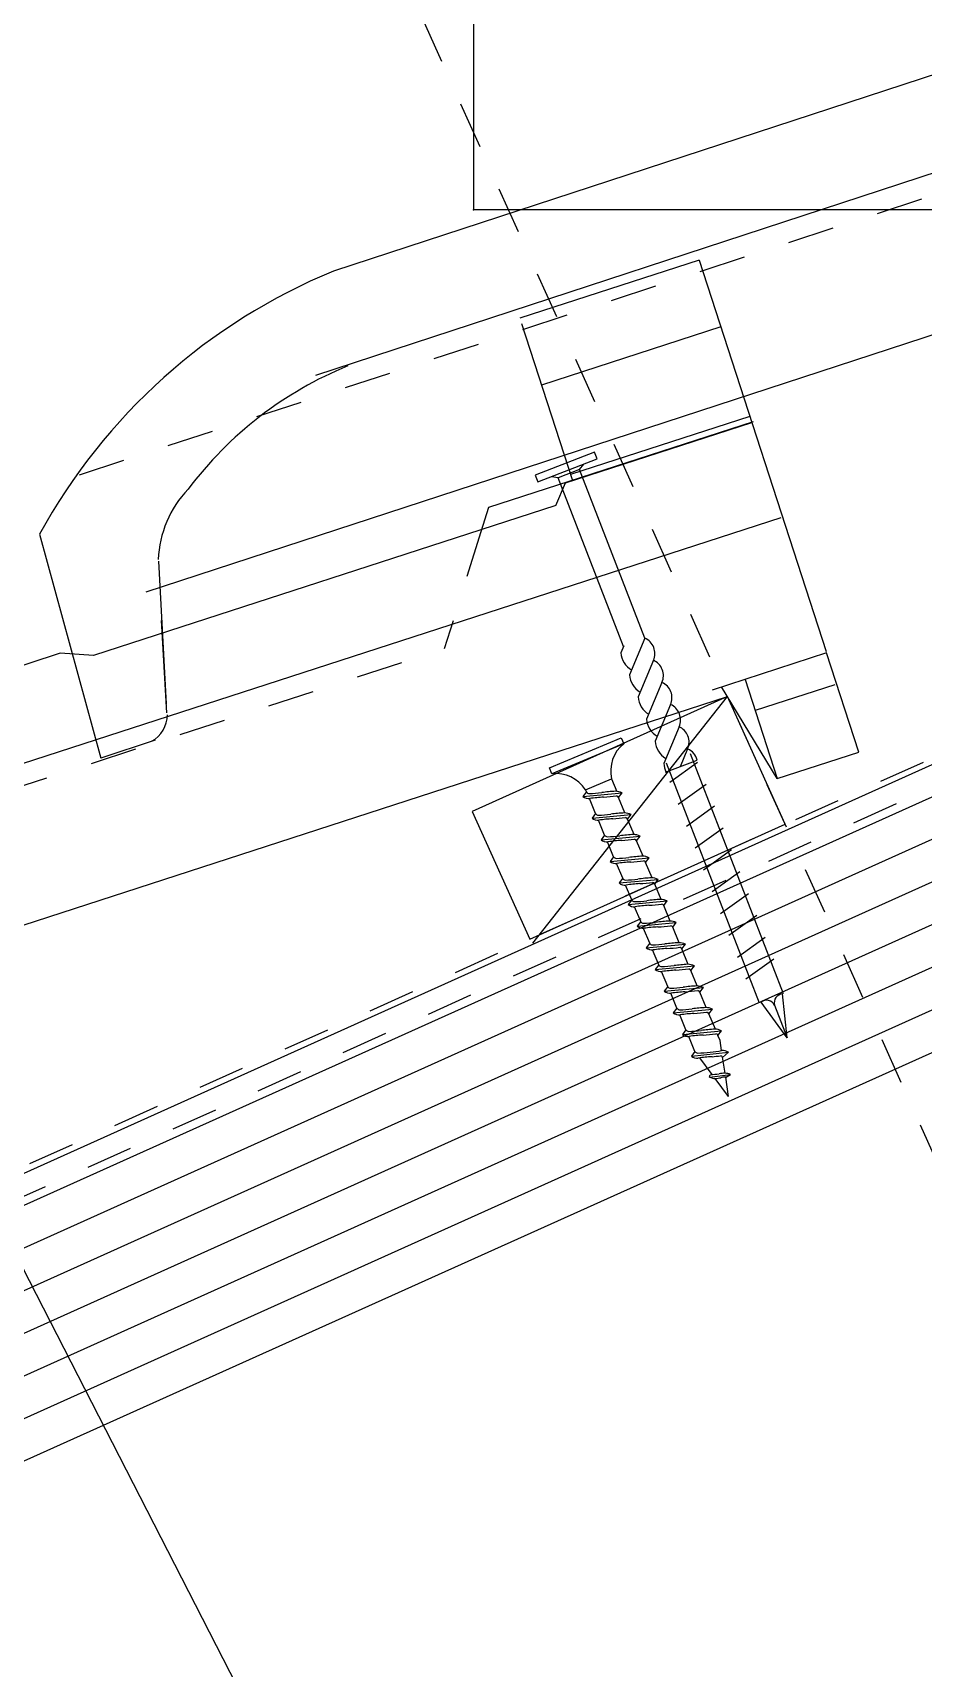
# Model space of a CAD drawing. Extents: x -1727 to 4652, y -2317 to 2357.
# Drawn here: x 2016.9 to 2112.4, y 353.5 to 528.8 of the extents above; entities that cross this region are included whole.
import ezdxf

# ---------------------------------------------------------------- set-up
doc = ezdxf.new("R2010")
doc.units = 0
doc.header["$LTSCALE"] = 5
doc.linetypes.add('DOT', pattern=[2, 1, -1])
for name, color, linetype in [('0-1', 7, 'CONTINUOUS'), ('0-2', 7, 'CONTINUOUS'), ('0-3', 7, 'CONTINUOUS'), ('0-4', 7, 'CONTINUOUS'), ('0-F', 7, 'CONTINUOUS')]:
    doc.layers.add(name, color=color, linetype=linetype)

msp = doc.modelspace()

# ---------------------------------------------------------------- linework, layer by layer
at = {"layer": '0-1', "color": 7, "linetype": 'CONTINUOUS'}
for p, q in [((1629.8049, 232.7497), (2250.0378, 511.8512)), ((2070.5255, 431.1788), (2091.3852, 457.6149))]:
    msp.add_line(p, q, dxfattribs=at)
at = {"layer": '0-1', "color": 7, "linetype": 'DOT'}
msp.add_line((1630.725, 230.7022), (2250.3791, 509.5433), dxfattribs=at)
at = {"layer": '0-1', "color": 4, "linetype": 'CONTINUOUS'}
for p, q in [((2077.1475, 483.8155), (2070.7872, 481.3539)), ((2071.072, 480.618), (2077.4323, 483.0796)), ((2075.526, 481.9598), (2075.9949, 482.5233)), ((2077.4323, 483.0796), (2077.1475, 483.8155)), ((2070.7872, 481.3539), (2071.072, 480.618)), ((2073.2363, 481.0736), (2072.5094, 481.1743)), ((2073.2363, 481.0736), (2072.5094, 481.1743)), ((2075.526, 481.9598), (2073.2363, 481.0736)), ((2080.2372, 462.9845), (2073.2363, 481.0736)), ((2082.5265, 463.8716), (2075.526, 481.9598)), ((2080.2813, 463.0555), (2079.9699, 462.3107)), ((2082.5265, 463.8716), (2080.8852, 459.9458)), ((2083.4447, 461.4992), (2081.8033, 457.5734)), ((2083.4447, 461.4992), (2081.8033, 457.5734)), ((2084.3629, 459.1269), (2082.7215, 455.2011)), ((2084.3629, 459.1269), (2082.7215, 455.2011)), ((2085.281, 456.7545), (2083.6396, 452.8287)), ((2085.281, 456.7545), (2083.6396, 452.8287)), ((2086.1992, 454.3821), (2084.5578, 450.4564)), ((2086.1992, 454.3821), (2084.5578, 450.4564)), ((2072.2931, 449.99), (2079.9901, 453.205)), ((2080.2613, 452.5558), (2072.5642, 449.3408)), ((2079.9901, 453.205), (2080.2613, 452.5558)), ((2084.7569, 449.4943), (2088.1461, 450.806)), ((2087.1173, 452.0098), (2086.3182, 450.0985)), ((2087.1173, 452.0098), (2086.3182, 450.0985)), ((2087.4006, 451.5278), (2097.3666, 425.7772)), ((2072.5642, 449.3408), (2072.2931, 449.99)), ((2084.8006, 450.5216), (2094.7666, 424.771)), ((2088.189, 450.5322), (2085.1965, 448.3852)), ((2076.278, 447.4028), (2075.8967, 446.9028)), ((2075.8967, 446.9028), (2080.0903, 447.293)), ((2076.1565, 447.6245), (2078.9571, 448.7943)), ((2076.1565, 447.6245), (2076.2593, 447.3783)), ((2078.9571, 448.7943), (2079.5183, 447.4507)), ((2079.7089, 446.793), (2080.0903, 447.293)), ((2089.0951, 448.1908), (2086.1026, 446.0438)), ((2077.2464, 445.0844), (2076.5804, 446.6788)), ((2080.3998, 445.139), (2079.7089, 446.793)), ((2090.0013, 445.8495), (2087.0088, 443.7025)), ((2077.2464, 445.0844), (2076.865, 444.5844)), ((2076.865, 444.5844), (2081.0586, 444.9746)), ((2078.2147, 442.7661), (2077.5488, 444.3604)), ((2080.6773, 444.4746), (2081.0586, 444.9746)), ((2081.3682, 442.8206), (2080.6773, 444.4746)), ((2078.2147, 442.7661), (2077.8334, 442.266)), ((2077.8334, 442.266), (2082.027, 442.6562)), ((2079.1831, 440.4477), (2078.5172, 442.042)), ((2081.6457, 442.1562), (2082.027, 442.6562)), ((2082.3365, 440.5022), (2081.6457, 442.1562)), ((2090.9075, 443.5081), (2087.9149, 441.3612)), ((2079.1831, 440.4477), (2078.8018, 439.9476)), ((2078.8018, 439.9476), (2082.9954, 440.3378)), ((2082.6141, 439.8378), (2082.9954, 440.3378)), ((2091.8136, 441.1667), (2088.8211, 439.0198)), ((2080.1515, 438.1293), (2079.4856, 439.7236)), ((2083.3049, 438.1838), (2082.6141, 439.8378)), ((2092.7198, 438.8254), (2089.7272, 436.6784)), ((2080.1515, 438.1293), (2079.7702, 437.6293)), ((2079.7702, 437.6293), (2083.9638, 438.0195)), ((2081.1199, 435.8109), (2080.4539, 437.4052)), ((2083.5824, 437.5194), (2083.9638, 438.0195)), ((2084.2733, 435.8655), (2083.5824, 437.5194)), ((2081.1199, 435.8109), (2080.7385, 435.3109)), ((2080.7385, 435.3109), (2084.9321, 435.7011)), ((2082.0882, 433.4925), (2081.4223, 435.0868)), ((2084.5508, 435.201), (2084.9321, 435.7011)), ((2085.2416, 433.5471), (2084.5508, 435.201)), ((2093.6259, 436.4841), (2090.6334, 434.3371)), ((2082.0882, 433.4925), (2081.7069, 432.9925)), ((2081.7069, 432.9925), (2085.9005, 433.3827)), ((2085.5192, 432.8827), (2085.9005, 433.3827)), ((2094.532, 434.1427), (2091.5396, 431.9957)), ((2083.0566, 431.1741), (2082.3907, 432.7684)), ((2086.21, 431.2287), (2085.5192, 432.8827)), ((2095.4382, 431.8014), (2092.4457, 429.6544)), ((2083.0566, 431.1741), (2082.6753, 430.6741)), ((2082.6753, 430.6741), (2086.8689, 431.0643)), ((2084.025, 428.8557), (2083.359, 430.4501)), ((2086.4875, 430.5643), (2086.8689, 431.0643)), ((2087.1784, 428.9103), (2086.4875, 430.5643)), ((2084.025, 428.8557), (2083.6436, 428.3557)), ((2083.6436, 428.3557), (2087.8372, 428.7459)), ((2084.9933, 426.5374), (2084.3274, 428.1317)), ((2087.4559, 428.2459), (2087.8372, 428.7459)), ((2088.1468, 426.5919), (2087.4559, 428.2459)), ((2096.3444, 429.46), (2093.3519, 427.313)), ((2084.9933, 426.5374), (2084.612, 426.0373)), ((2084.612, 426.0373), (2088.8056, 426.4275)), ((2088.4243, 425.9275), (2088.8056, 426.4275)), ((2085.9617, 424.219), (2085.2958, 425.8133)), ((2089.1151, 424.2735), (2088.4243, 425.9275)), ((2097.791, 421.0282), (2094.9929, 424.8582)), ((2096.4284, 424.5489), (2097.791, 421.0282)), ((2097.791, 421.0282), (2097.2826, 425.7444)), ((2085.9617, 424.219), (2085.5804, 423.7189)), ((2085.5804, 423.7189), (2089.774, 424.1091)), ((2086.9301, 421.9006), (2086.2641, 423.4949)), ((2089.3926, 423.6091), (2089.774, 424.1091)), ((2090.0835, 421.9551), (2089.3926, 423.6091)), ((2086.9301, 421.9006), (2086.5487, 421.4005)), ((2086.5487, 421.4005), (2090.7424, 421.7907)), ((2087.8985, 419.5822), (2087.2325, 421.1765)), ((2090.361, 421.2907), (2090.7424, 421.7907)), ((2090.5892, 420.7445), (2090.361, 421.2907)), ((2087.8985, 419.5822), (2087.5171, 419.0822)), ((2087.5171, 419.0822), (2091.5073, 419.5045)), ((2090.7529, 419.6707), (2090.5892, 420.7445)), ((2090.8646, 418.9384), (2091.5073, 419.5045)), ((2089.7609, 417.0952), (2088.4278, 418.8856)), ((2091.1253, 417.2287), (2090.8626, 418.9433)), ((2089.4657, 416.8241), (2091.6989, 417.1025)), ((2091.5022, 414.7564), (2090.0751, 416.6732)), ((2091.1861, 416.7951), (2091.6989, 417.1025)), ((2091.5022, 414.7564), (2091.1909, 416.798))]:
    msp.add_line(p, q, dxfattribs=at)
at = {"layer": '0-1', "color": 3, "linetype": 'CONTINUOUS'}
msp.add_lwpolyline([(2064.0365, 445.2833), (2070.2029, 431.6089), (2097.5506, 443.9406), (2091.3852, 457.6149), (2064.0365, 445.2833)], close=True, dxfattribs=at)
at = {"layer": '0-1', "color": 4, "linetype": 'CONTINUOUS'}
for centre, radius, start, end in [((2081.811, 462.2308), 1.79, 335.8763, 426.4387), ((2082.2637, 462.4517), 2.2981, 183.5154, 239.817), ((2082.7292, 459.8584), 1.79, 335.8763, 426.4387), ((2083.179, 460.0867), 2.2981, 183.5154, 239.817), ((2083.6473, 457.4861), 1.79, 335.8763, 426.4387), ((2084.0972, 457.7144), 2.2981, 183.5154, 239.817), ((2084.5655, 455.1138), 1.79, 335.8763, 426.4387), ((2085.0153, 455.342), 2.2981, 183.5154, 239.817), ((2085.4836, 452.7414), 1.79, 335.8763, 426.4387), ((2082.6447, 449.6226), 3.7795, 129.0957, 192.6593), ((2085.9335, 452.9696), 2.2981, 183.5154, 239.817), ((2086.4018, 450.369), 1.79, 14.0306, 66.4387), ((2072.9753, 445.5838), 3.7795, 32.6805, 96.244), ((2086.8516, 450.5973), 2.2981, 183.5154, 207.9698), ((2076.5753, 447.5539), 0.3335, 206.9354, 268.7778), ((2076.1783, 461.315), 14.0999, 271.5848, 277.0489), ((2080.527, 427.3362), 20.1563, 93.2798, 97.4642), ((2079.3399, 445.6879), 1.7719, 64.9433, 88.9027), ((2076.5338, 447.6919), 1.0142, 231.0819, 275.9133), ((2079.2523, 428.2262), 18.641, 93.5081, 98.061), ((2076.7941, 468.0387), 21.2472, 273.5551, 277.2727), ((2079.458, 446.6939), 0.2698, 21.5537, 84.5104), ((2077.5022, 445.3735), 1.0142, 231.0819, 275.9133), ((2077.5437, 445.2355), 0.3335, 206.9354, 268.7778), ((2077.1466, 458.9966), 14.0999, 271.5848, 277.0489), ((2080.2206, 425.9079), 18.641, 93.5081, 98.061), ((2081.4954, 425.0178), 20.1563, 93.2798, 97.4642), ((2077.7625, 465.7203), 21.2472, 273.5551, 277.2727), ((2080.3082, 443.3695), 1.7719, 64.9433, 88.9027), ((2080.4264, 444.3755), 0.2698, 21.5537, 84.5104), ((2078.4705, 443.0551), 1.0142, 231.0819, 275.9133), ((2078.5121, 442.9171), 0.3335, 206.9354, 268.7778), ((2078.115, 456.6782), 14.0999, 271.5848, 277.0489), ((2081.189, 423.5895), 18.641, 93.5081, 98.061), ((2082.4637, 422.6994), 20.1563, 93.2798, 97.4642), ((2078.7309, 463.4019), 21.2472, 273.5551, 277.2727), ((2081.2766, 441.0511), 1.7719, 64.9433, 88.9027), ((2081.3948, 442.0571), 0.2698, 21.5537, 84.5104), ((2079.4805, 440.5987), 0.3335, 206.9354, 268.7778), ((2079.0834, 454.3598), 14.0999, 271.5848, 277.0489), ((2083.4321, 420.381), 20.1563, 93.2798, 97.4642), ((2082.245, 438.7327), 1.7719, 64.9433, 88.9027), ((2079.4389, 440.7367), 1.0142, 231.0819, 275.9133), ((2082.1574, 421.2711), 18.641, 93.5081, 98.061), ((2079.6992, 461.0835), 21.2472, 273.5551, 277.2727), ((2082.3631, 439.7387), 0.2698, 21.5537, 84.5104), ((2080.4073, 438.4183), 1.0142, 231.0819, 275.9133), ((2080.4488, 438.2804), 0.3335, 206.9354, 268.7778), ((2080.0518, 452.0414), 14.0999, 271.5848, 277.0489), ((2083.1257, 418.9527), 18.641, 93.5081, 98.061), ((2084.4005, 418.0626), 20.1563, 93.2798, 97.4642), ((2080.6676, 458.7651), 21.2472, 273.5551, 277.2727), ((2083.2133, 436.4143), 1.7719, 64.9433, 88.9027), ((2083.3315, 437.4203), 0.2698, 21.5537, 84.5104), ((2081.3756, 436.1), 1.0142, 231.0819, 275.9133), ((2081.4172, 435.962), 0.3335, 206.9354, 268.7778), ((2081.0201, 449.723), 14.0999, 271.5848, 277.0489), ((2084.0941, 416.6343), 18.641, 93.5081, 98.061), ((2085.3688, 415.7442), 20.1563, 93.2798, 97.4642), ((2081.636, 456.4467), 21.2472, 273.5551, 277.2727), ((2084.1817, 434.096), 1.7719, 64.9433, 88.9027), ((2084.2999, 435.1019), 0.2698, 21.5537, 84.5104), ((2082.3856, 433.6436), 0.3335, 206.9354, 268.7778), ((2081.9885, 447.4047), 14.0999, 271.5848, 277.0489), ((2086.3372, 413.4259), 20.1563, 93.2798, 97.4642), ((2082.6044, 454.1284), 21.2472, 273.5551, 277.2727), ((2085.1501, 431.7776), 1.7719, 64.9433, 88.9027), ((2085.2683, 432.7835), 0.2698, 21.5537, 84.5104), ((2082.344, 433.7816), 1.0142, 231.0819, 275.9133), ((2085.0625, 414.3159), 18.641, 93.5081, 98.061), ((2083.3124, 431.4632), 1.0142, 231.0819, 275.9133), ((2083.3539, 431.3252), 0.3335, 206.9354, 268.7778), ((2082.9569, 445.0863), 14.0999, 271.5848, 277.0489), ((2086.0309, 411.9975), 18.641, 93.5081, 98.061), ((2087.3056, 411.1075), 20.1563, 93.2798, 97.4642), ((2083.5727, 451.81), 21.2472, 273.5551, 277.2727), ((2086.1185, 429.4592), 1.7719, 64.9433, 88.9027), ((2086.2366, 430.4652), 0.2698, 21.5537, 84.5104), ((2084.2808, 429.1448), 1.0142, 231.0819, 275.9133), ((2084.3223, 429.0068), 0.3335, 206.9354, 268.7778), ((2083.9252, 442.7679), 14.0999, 271.5848, 277.0489), ((2086.9992, 409.6791), 18.641, 93.5081, 98.061), ((2088.2739, 408.7891), 20.1563, 93.2798, 97.4642), ((2084.5411, 449.4916), 21.2472, 273.5551, 277.2727), ((2087.0868, 427.1408), 1.7719, 64.9433, 88.9027), ((2087.205, 428.1468), 0.2698, 21.5537, 84.5104), ((2085.2907, 426.6884), 0.3335, 206.9354, 268.7778), ((2084.8936, 440.4495), 14.0999, 271.5848, 277.0489), ((2089.2423, 406.4707), 20.1563, 93.2798, 97.4642), ((2085.5095, 447.1732), 21.2472, 273.5551, 277.2727), ((2088.0552, 424.8224), 1.7719, 64.9433, 88.9027), ((2088.1734, 425.8284), 0.2698, 21.5537, 84.5104), ((2085.2491, 426.8264), 1.0142, 231.0819, 275.9133), ((2087.9676, 407.3608), 18.641, 93.5081, 98.061), ((2095.5786, 424.0913), 0.9653, 28.3196, 127.3888), ((2097.365, 424.7827), 0.9653, 94.9262, 193.9954), ((2086.2175, 424.508), 1.0142, 231.0819, 275.9133), ((2086.259, 424.37), 0.3335, 206.9354, 268.7778), ((2085.862, 438.1311), 14.0999, 271.5848, 277.0489), ((2088.936, 405.0424), 18.641, 93.5081, 98.061), ((2090.2107, 404.1523), 20.1563, 93.2798, 97.4642), ((2086.4778, 444.8548), 21.2472, 273.5551, 277.2727), ((2089.0236, 422.504), 1.7719, 64.9433, 88.9027), ((2089.1417, 423.51), 0.2698, 21.5537, 84.5104), ((2087.1859, 422.1896), 1.0142, 231.0819, 275.9133), ((2087.2274, 422.0517), 0.3335, 206.9354, 268.7778), ((2086.8304, 435.8127), 14.0999, 271.5848, 277.0489), ((2089.9043, 402.724), 18.641, 93.5081, 98.061), ((2091.1791, 401.8339), 20.1563, 93.2798, 97.4642), ((2087.4462, 442.5364), 21.2472, 273.5551, 277.2727), ((2089.9919, 420.1856), 1.7719, 64.9433, 88.9027), ((2090.1101, 421.1916), 0.2698, 21.5537, 84.5104), ((2088.1542, 419.8713), 1.0142, 231.0819, 275.9133), ((2088.1958, 419.7333), 0.3335, 206.9354, 268.7778), ((2087.7987, 433.4943), 14.0999, 271.5848, 277.0489), ((2088.6649, 430.2191), 10.7529, 274.6094, 281.1902), ((2066.6388, 643.6282), 225.8005, 275.8701, 276.1028), ((2090.6137, 418.8393), 0.2698, 21.5537, 83.5019), ((2090.7606, 417.91), 1.7607, 64.9051, 90.2895), ((2090.8727, 400.4056), 18.641, 93.5081, 98.061), ((2007.1091, 438.9557), 85.2785, 344.9583, 345.1329), ((2090.1442, 418.2583), 1.5866, 244.6803, 267.503), ((2088.2283, 433.1575), 16.1352, 274.6369, 278.0841), ((2089.651, 421.6583), 5.0032, 274.8629, 281.702), ((2091.064, 413.7636), 3.4656, 88.9879, 99.4107), ((2091.0272, 415.4368), 1.3709, 83.1187, 105.2898), ((2091.1065, 415.7772), 1.4517, 65.9148, 89.2579)]:
    msp.add_arc(centre, radius, start, end, dxfattribs=at)
at = {"layer": '0-2', "color": 2, "linetype": 'CONTINUOUS'}
for p, q in [((2218.8912, 558.7923), (2049.1565, 503.2107)), ((2221.9644, 549.256), (2047.2473, 492.0426)), ((2029.0858, 468.8436), (2227.0086, 533.6032)), ((2088.3498, 504.3972), (2069.1398, 498.1665)), ((2088.3369, 504.393), (2101.9489, 462.4608)), ((2069.3219, 497.605), (2074.7797, 480.778)), ((2090.6706, 497.2422), (2071.4605, 491.0114)), ((2093.7835, 487.6445), (2074.5735, 481.4137)), ((2094.132, 487.0768), (2065.7834, 477.8743)), ((2074.0279, 480.5341), (2093.9898, 487.0087)), ((2072.9752, 478.0901), (2074.0279, 480.5341)), ((2072.9752, 478.0901), (2023.425, 462.0186)), ((2065.7834, 477.8743), (2064.9621, 475.2576)), ((2097.0922, 476.7894), (1791.7374, 377.6671)), ((2017.666, 475.0329), (2024.2127, 451.0097)), ((2030.3858, 472.119), (2031.2215, 456.8337)), ((2031.2895, 455.8594), (2030.7383, 465.7639)), ((2019.8725, 462.2565), (1793.6754, 388.8303)), ((2023.425, 462.0186), (2019.8725, 462.2565)), ((2102.0025, 462.2956), (2089.7363, 458.3138)), ((2105.4584, 451.6496), (2102.0025, 462.2956)), ((2093.2687, 459.4605), (2096.7246, 448.8145)), ((1773.5163, 354.515), (2091.3852, 457.6149)), ((2096.7246, 448.8145), (2090.7597, 458.646)), ((2102.9037, 458.887), (2094.3557, 456.1121)), ((2030.0512, 452.9507), (2024.2127, 451.0097)), ((2096.7246, 448.8145), (2105.4584, 451.6496))]:
    msp.add_line(p, q, dxfattribs=at)
at = {"layer": '0-2', "color": 2, "linetype": 'DOT'}
for p, q in [((2021.9346, 481.3992), (2222.6507, 547.1263)), ((2064.9621, 475.2576), (2061.0306, 462.7308)), ((1766.3974, 367.089), (2061.0306, 462.7308))]:
    msp.add_line(p, q, dxfattribs=at)
at = {"layer": '0-2', "color": 2, "linetype": 'CONTINUOUS'}
for centre, radius, start, end in [((2073.2133, 444.6406), 63.3182, 112.3296, 151.315), ((2066.0133, 455.5341), 40.5271, 112.219, 143.1674), ((2041.8446, 471.8724), 11.4753, 136.1014, 177.8235), ((2028.1488, 455.6421), 3.202, 298.3095, 360.5452)]:
    msp.add_arc(centre, radius, start, end, dxfattribs=at)
at = {"layer": '0-3', "color": 7, "linetype": 'CONTINUOUS'}
for p in [(2064.18, 569.8779), (2117.4856, 509.7813)]:
    msp.add_line(p, (2064.1745, 509.7861), dxfattribs=at)
msp.add_lwpolyline([(2012.0837, 403.669), (2073.6254, 283.5876), (2103.6254, 283.5876)], dxfattribs=at)
at = {"layer": '0-3', "color": 7}
msp.add_point((2064.1745, 509.7861), dxfattribs=at)
at = {"layer": '0-4', "color": 3, "linetype": 'CONTINUOUS'}
for p, q in [((1593.485, 212.9611), (2240.5495, 504.1395)), ((1595.1949, 209.1615), (2242.2594, 500.3398)), ((1596.9047, 205.3618), (2243.9693, 496.5402)), ((1598.6146, 201.5621), (2245.6791, 492.7405)), ((1600.3244, 197.7625), (2247.389, 488.9409)), ((1602.0343, 193.9628), (2249.0989, 485.1413)), ((1603.7441, 190.1631), (2250.8088, 481.3416))]:
    msp.add_line(p, q, dxfattribs=at)
at = {"layer": '0-F', "color": 1, "linetype": 'DOT'}
for p, q in [((2130.5304, 370.6511), (2016.3424, 624.4055)), ((2395.115, 577.6081), (1592.4535, 216.9335))]:
    msp.add_line(p, q, dxfattribs=at)

doc.saveas('drawing.dxf')
